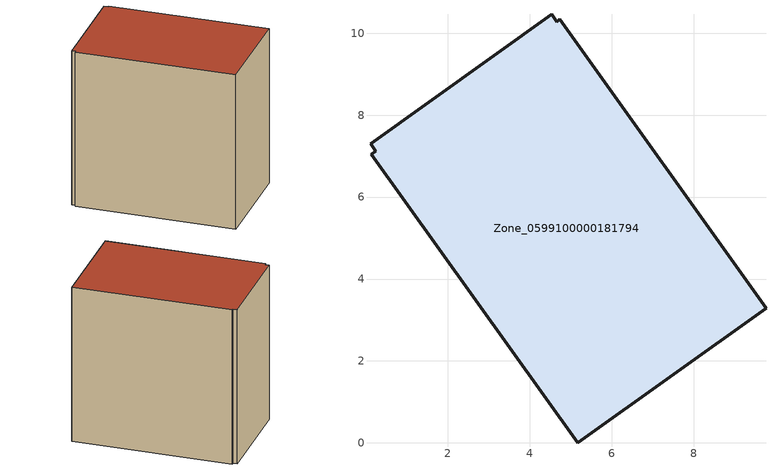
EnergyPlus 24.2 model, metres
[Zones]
Zone_0599100000181794
 floor ground (C_G): 9.76,3.29 5.16,0 0.13,7.05 0.23,7.12 0.11,7.3 4.53,10.47 4.66,10.28 4.73,10.34 z0
 wall outside (C_F): 5.16,0 9.76,3.29 4.73,10.34 4.66,10.28 4.53,10.47 0.11,7.3 0.23,7.12 0.13,7.05 5.16,0 z0:8.81
 roof outside (C_R): 4.53,10.47 0.11,7.3 0.23,7.12 0.13,7.05 5.16,0 9.76,3.29 4.73,10.34 4.66,10.28 z8.81
[BUILDING]
Pand.0599100000181794: North Axis=0; Terrain=City; Loads Convergence Tolerance Value=0.04; Temperature Convergence Tolerance Value=0.4; Solar Distribution=FullExterior; Maximum Number of Warmup Days=25; Minimum Number of Warmup Days=1
[Site:Location]
Rotterdam.The.Hague.AP_ZH_NLD Design_Conditions: Latitude=51.96; Longitude=4.45; Time Zone=1; Elevation=-4.5
[SITE:GROUNDTEMPERATURE:BUILDINGSURFACE]
18, 18, 18, 18, 18, 18, 18, 18, 18, 18, 18, 18
[MATERIAL] Thermal Absorptance=0.9; Solar Absorptance=0.7; Visible Absorptance=0.7
Name | Roughness | Thickness | Conductivity | Density | Specific Heat
G.TC.1975-1991 | MediumSmooth | 0.15 | 0.288461 | 540 | 1210
F.TC.1975-1991 | Rough | 0.3 | 0.230769 | 1920 | 840
R.TC.1975-1991 | MediumRough | 0.2 | 0.153846 | 1500 | 1000
[CONSTRUCTION]
C_G: G.TC.1975-1991
C_F: F.TC.1975-1991
C_R: R.TC.1975-1991
[ZONE]
Zone_0599100000181794: Type=1; Multiplier=1; Ceiling Height=Autocalculate; Volume=Autocalculate; Floor Area=autocalculate; Part of Total Floor Area=Yes
[ZONEINFILTRATION:DESIGNFLOWRATE]
Infil_Zone_0599100000181794: Zone or ZoneList or Space or SpaceList=Zone_0599100000181794; Schedule=AlwaysOn; Design Flow Rate Calculation Method=Flow/Area; Flow Rate per Floor Area=0.003; Constant Term Coefficient=1; Temperature Term Coefficient=0; Velocity Term Coefficient=0; Velocity Squared Term Coefficient=0
[HVACTEMPLATE:ZONE:IDEALLOADSAIRSYSTEM]
Zone_0599100000181794: Maximum Heating Supply Air Temperature=50; Minimum Cooling Supply Air Temperature=13; Maximum Heating Supply Air Humidity Ratio=0.0156; Minimum Cooling Supply Air Humidity Ratio=0.0077; Heating Limit=NoLimit; Cooling Limit=NoLimit; Dehumidification Control Type=ConstantSensibleHeatRatio; Cooling Sensible Heat Ratio=0.7; Dehumidification Setpoint=60; Humidification Control Type=None; Humidification Setpoint=30; Outdoor Air Method=None; Outdoor Air Flow Rate per Person=0.00944; Outdoor Air Flow Rate per Zone Floor Area=0; Outdoor Air Flow Rate per Zone=0; Demand Controlled Ventilation Type=None; Outdoor Air Economizer Type=NoEconomizer; Heat Recovery Type=None; Sensible Heat Recovery Effectiveness=0.7; Latent Heat Recovery Effectiveness=0.65
[ZONECONTROL:THERMOSTAT]
ThermostatControl_Zone_0599100000181794: Zone or ZoneList=Zone_0599100000181794; Control Type Schedule=DualSetpointControlType; Control 1=Thermostat_Zone_0599100000181794; Temperature Difference Between Cutout And Setpoint=0
[THERMOSTATSETPOINT:DUALSETPOINT]
Thermostat_Zone_0599100000181794: Heating Setpoint Temperature Schedule=HeatingSetpoint_Zone_0599100000181794; Cooling Setpoint Temperature Schedule=CoolingSetpoint_Zone_0599100000181794
[SCHEDULE:COMPACT]
HeatingSetpoint_Zone_0599100000181794: Through: 12/31, For: AllDays, Until: 24:00, 21
CoolingSetpoint_Zone_0599100000181794: Through: 12/31, For: AllDays, Until: 24:00, 24
DualSetpointControlType: Through: 12/31, For: AllDays, Until: 24:00, 4
AlwaysOn: Through: 12/31, For: AllDays, Until: 24:00, 1
